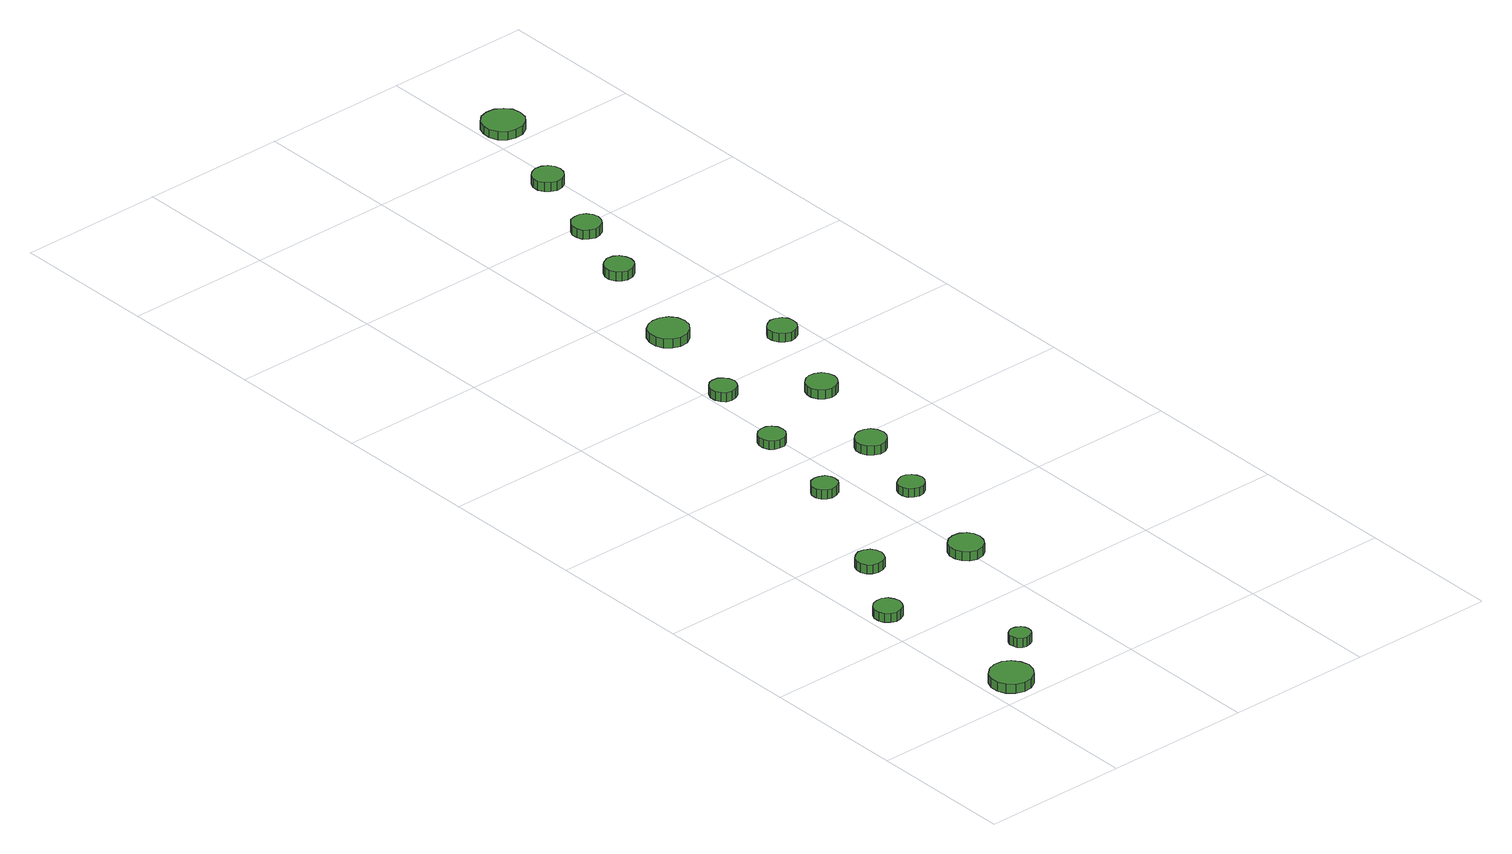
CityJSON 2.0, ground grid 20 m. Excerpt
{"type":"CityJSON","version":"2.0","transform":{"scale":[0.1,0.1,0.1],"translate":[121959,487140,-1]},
"CityObjects":{
"tree1":{"type":"SolitaryVegetationObject","attributes":{"function":"something"},"geometry":[{"type":"MultiSurface","lod":"1","boundaries":[[[0,1,2,3,4,5,6,7,8,9,10,11,12,13,14]],[[15,16,17,18,19,20,21,22,23,24,25,26,27,28,29]],[[0,29,28,1]],[[1,28,27,2]],[[2,27,26,3]],[[3,26,25,4]],[[4,25,24,5]],[[5,24,23,6]],[[6,23,22,7]],[[7,22,21,8]],[[8,21,20,9]],[[9,20,19,10]],[[10,19,18,11]],[[11,18,17,12]],[[12,17,16,13]],[[13,16,15,14]],[[14,15,29,0]]]}]},
"tree2":{"type":"SolitaryVegetationObject","attributes":{"function":"something"},"geometry":[{"type":"MultiSurface","lod":"1","boundaries":[[[30,31,32,33,34,35,36,37,38,39,40,41,42,43,44]],[[45,46,47,48,49,50,51,52,53,54,55,56,57,58,59]],[[30,59,58,31]],[[31,58,57,32]],[[32,57,56,33]],[[33,56,55,34]],[[34,55,54,35]],[[35,54,53,36]],[[36,53,52,37]],[[37,52,51,38]],[[38,51,50,39]],[[39,50,49,40]],[[40,49,48,41]],[[41,48,47,42]],[[42,47,46,43]],[[43,46,45,44]],[[44,45,59,30]]]}]},
"tree3":{"type":"SolitaryVegetationObject","attributes":{"function":"something"},"geometry":[{"type":"MultiSurface","lod":"1","boundaries":[[[60,61,62,63,64,65,66,67,68,69,70,71,72,73,74]],[[75,76,77,78,79,80,81,82,83,84,85,86,87,88,89]],[[60,89,88,61]],[[61,88,87,62]],[[62,87,86,63]],[[63,86,85,64]],[[64,85,84,65]],[[65,84,83,66]],[[66,83,82,67]],[[67,82,81,68]],[[68,81,80,69]],[[69,80,79,70]],[[70,79,78,71]],[[71,78,77,72]],[[72,77,76,73]],[[73,76,75,74]],[[74,75,89,60]]]}]},
"tree4":{"type":"SolitaryVegetationObject","attributes":{"function":"something"},"geometry":[{"type":"MultiSurface","lod":"1","boundaries":[[[90,91,92,93,94,95,96,97,98,99,100,101,102,103,104]],[[105,106,107,108,109,110,111,112,113,114,115,116,117,118,119]],[[90,119,118,91]],[[91,118,117,92]],[[92,117,116,93]],[[93,116,115,94]],[[94,115,114,95]],[[95,114,113,96]],[[96,113,112,97]],[[97,112,111,98]],[[98,111,110,99]],[[99,110,109,100]],[[100,109,108,101]],[[101,108,107,102]],[[102,107,106,103]],[[103,106,105,104]],[[104,105,119,90]]]}]},
"tree5":{"type":"SolitaryVegetationObject","attributes":{"function":"something"},"geometry":[{"type":"MultiSurface","lod":"1","boundaries":[[[120,121,122,123,124,125,126,127,128,129,130,131,132,133,134]],[[135,136,137,138,139,140,141,142,143,144,145,146,147,148,149]],[[120,149,148,121]],[[121,148,147,122]],[[122,147,146,123]],[[123,146,145,124]],[[124,145,144,125]],[[125,144,143,126]],[[126,143,142,127]],[[127,142,141,128]],[[128,141,140,129]],[[129,140,139,130]],[[130,139,138,131]],[[131,138,137,132]],[[132,137,136,133]],[[133,136,135,134]],[[134,135,149,120]]]}]},
"tree6":{"type":"SolitaryVegetationObject","attributes":{"function":"something"},"geometry":[{"type":"MultiSurface","lod":"1","boundaries":[[[150,151,152,153,154,155,156,157,158,159,160,161,162,163,164]],[[165,166,167,168,169,170,171,172,173,174,175,176,177,178,179]],[[150,179,178,151]],[[151,178,177,152]],[[152,177,176,153]],[[153,176,175,154]],[[154,175,174,155]],[[155,174,173,156]],[[156,173,172,157]],[[157,172,171,158]],[[158,171,170,159]],[[159,170,169,160]],[[160,169,168,161]],[[161,168,167,162]],[[162,167,166,163]],[[163,166,165,164]],[[164,165,179,150]]]}]},
"tree7":{"type":"SolitaryVegetationObject","attributes":{"function":"something"},"geometry":[{"type":"MultiSurface","lod":"1","boundaries":[[[180,181,182,183,184,185,186,187,188,189,190,191,192,193,194]],[[195,196,197,198,199,200,201,202,203,204,205,206,207,208,209]],[[180,209,208,181]],[[181,208,207,182]],[[182,207,206,183]],[[183,206,205,184]],[[184,205,204,185]],[[185,204,203,186]],[[186,203,202,187]],[[187,202,201,188]],[[188,201,200,189]],[[189,200,199,190]],[[190,199,198,191]],[[191,198,197,192]],[[192,197,196,193]],[[193,196,195,194]],[[194,195,209,180]]]}]},
"tree8":{"type":"SolitaryVegetationObject","attributes":{"function":"something"},"geometry":[{"type":"MultiSurface","lod":"1","boundaries":[[[210,211,212,213,214,215,216,217,218,219,220,221,222,223,224]],[[225,226,227,228,229,230,231,232,233,234,235,236,237,238,239]],[[210,239,238,211]],[[211,238,237,212]],[[212,237,236,213]],[[213,236,235,214]],[[214,235,234,215]],[[215,234,233,216]],[[216,233,232,217]],[[217,232,231,218]],[[218,231,230,219]],[[219,230,229,220]],[[220,229,228,221]],[[221,228,227,222]],[[222,227,226,223]],[[223,226,225,224]],[[224,225,239,210]]]}]},
"tree9":{"type":"SolitaryVegetationObject","attributes":{"function":"something"},"geometry":[{"type":"MultiSurface","lod":"1","boundaries":[[[240,241,242,243,244,245,246,247,248,249,250,251,252,253,254]],[[255,256,257,258,259,260,261,262,263,264,265,266,267,268,269]],[[240,269,268,241]],[[241,268,267,242]],[[242,267,266,243]],[[243,266,265,244]],[[244,265,264,245]],[[245,264,263,246]],[[246,263,262,247]],[[247,262,261,248]],[[248,261,260,249]],[[249,260,259,250]],[[250,259,258,251]],[[251,258,257,252]],[[252,257,256,253]],[[253,256,255,254]],[[254,255,269,240]]]}]},
"tree10":{"type":"SolitaryVegetationObject","attributes":{"function":"something"},"geometry":[{"type":"MultiSurface","lod":"1","boundaries":[[[270,271,272,273,274,275,276,277,278,279,280,281,282,283,284]],[[285,286,287,288,289,290,291,292,293,294,295,296,297,298,299]],[[270,299,298,271]],[[271,298,297,272]],[[272,297,296,273]],[[273,296,295,274]],[[274,295,294,275]],[[275,294,293,276]],[[276,293,292,277]],[[277,292,291,278]],[[278,291,290,279]],[[279,290,289,280]],[[280,289,288,281]],[[281,288,287,282]],[[282,287,286,283]],[[283,286,285,284]],[[284,285,299,270]]]}]},
"tree11":{"type":"SolitaryVegetationObject","attributes":{"function":"something"},"geometry":[{"type":"MultiSurface","lod":"1","boundaries":[[[300,301,302,303,304,305,306,307,308,309,310,311,312,313,314]],[[315,316,317,318,319,320,321,322,323,324,325,326,327,328,329]],[[300,329,328,301]],[[301,328,327,302]],[[302,327,326,303]],[[303,326,325,304]],[[304,325,324,305]],[[305,324,323,306]],[[306,323,322,307]],[[307,322,321,308]],[[308,321,320,309]],[[309,320,319,310]],[[310,319,318,311]],[[311,318,317,312]],[[312,317,316,313]],[[313,316,315,314]],[[314,315,329,300]]]}]},
"tree12":{"type":"SolitaryVegetationObject","attributes":{"function":"something"},"geometry":[{"type":"MultiSurface","lod":"1","boundaries":[[[330,331,332,333,334,335,336,337,338,339,340,341,342,343,344]],[[345,346,347,348,349,350,351,352,353,354,355,356,357,358,359]],[[330,359,358,331]],[[331,358,357,332]],[[332,357,356,333]],[[333,356,355,334]],[[334,355,354,335]],[[335,354,353,336]],[[336,353,352,337]],[[337,352,351,338]],[[338,351,350,339]],[[339,350,349,340]],[[340,349,348,341]],[[341,348,347,342]],[[342,347,346,343]],[[343,346,345,344]],[[344,345,359,330]]]}]},
"tree13":{"type":"SolitaryVegetationObject","attributes":{"function":"something"},"geometry":[{"type":"MultiSurface","lod":"1","boundaries":[[[360,361,362,363,364,365,366,367,368,369,370,371,372,373,374]],[[375,376,377,378,379,380,381,382,383,384,385,386,387,388,389]],[[360,389,388,361]],[[361,388,387,362]],[[362,387,386,363]],[[363,386,385,364]],[[364,385,384,365]],[[365,384,383,366]],[[366,383,382,367]],[[367,382,381,368]],[[368,381,380,369]],[[369,380,379,370]],[[370,379,378,371]],[[371,378,377,372]],[[372,377,376,373]],[[373,376,375,374]],[[374,375,389,360]]]}]},
"tree14":{"type":"SolitaryVegetationObject","attributes":{"function":"something"},"geometry":[{"type":"MultiSurface","lod":"1","boundaries":[[[390,391,392,393,394,395,396,397,398,399,400,401,402,403,404]],[[405,406,407,408,409,410,411,412,413,414,415,416,417,418,419]],[[390,419,418,391]],[[391,418,417,392]],[[392,417,416,393]],[[393,416,415,394]],[[394,415,414,395]],[[395,414,413,396]],[[396,413,412,397]],[[397,412,411,398]],[[398,411,410,399]],[[399,410,409,400]],[[400,409,408,401]],[[401,408,407,402]],[[402,407,406,403]],[[403,406,405,404]],[[404,405,419,390]]]}]},
"tree15":{"type":"SolitaryVegetationObject","attributes":{"function":"something"},"geometry":[{"type":"MultiSurface","lod":"1","boundaries":[[[420,421,422,423,424,425,426,427,428,429,430,431,432,433,434]],[[435,436,437,438,439,440,441,442,443,444,445,446,447,448,449]],[[420,449,448,421]],[[421,448,447,422]],[[422,447,446,423]],[[423,446,445,424]],[[424,445,444,425]],[[425,444,443,426]],[[426,443,442,427]],[[427,442,441,428]],[[428,441,440,429]],[[429,440,439,430]],[[430,439,438,431]],[[431,438,437,432]],[[432,437,436,433]],[[433,436,435,434]],[[434,435,449,420]]]}]},
"tree16":{"type":"SolitaryVegetationObject","attributes":{"function":"something"},"geometry":[{"type":"MultiSurface","lod":"1","boundaries":[[[450,451,452,453,454,455,456,457,458,459,460,461,462,463,464]],[[465,466,467,468,469,470,471,472,473,474,475,476,477,478,479]],[[450,479,478,451]],[[451,478,477,452]],[[452,477,476,453]],[[453,476,475,454]],[[454,475,474,455]],[[455,474,473,456]],[[456,473,472,457]],[[457,472,471,458]],[[458,471,470,459]],[[459,470,469,460]],[[460,469,468,461]],[[461,468,467,462]],[[462,467,466,463]],[[463,466,465,464]],[[464,465,479,450]]]}]},
"tree17":{"type":"SolitaryVegetationObject","attributes":{"function":"something"},"geometry":[{"type":"MultiSurface","lod":"1","boundaries":[[[480,481,482,483,484,485,486,487,488,489,490,491,492,493,494]],[[495,496,497,498,499,500,501,502,503,504,505,506,507,508,509]],[[480,509,508,481]],[[481,508,507,482]],[[482,507,506,483]],[[483,506,505,484]],[[484,505,504,485]],[[485,504,503,486]],[[486,503,502,487]],[[487,502,501,488]],[[488,501,500,489]],[[489,500,499,490]],[[490,499,498,491]],[[491,498,497,492]],[[492,497,496,493]],[[493,496,495,494]],[[494,495,509,480]]]}]}
},
"vertices":[
[66,38,25],[63,49,25],[56,59,25],[46,65,25],[34,66,25],[23,62,25],[14,54,25],[9,43,25],[9,32,25],[14,21,25],[23,13,25],[34,9,25],[46,10,25],[56,16,25],[63,26,25],[63,26,12],[56,16,12],[46,10,12],[34,9,12],[23,13,12],[14,21,12],[9,32,12],[9,43,12],[14,54,12],[23,62,12],[34,66,12],[46,65,12],[56,59,12],[63,49,12],[66,38,12],
[46,257,25],[44,264,25],[40,271,25],[33,275,25],[25,275,25],[18,273,25],[12,268,25],[9,261,25],[9,253,25],[12,246,25],[18,241,25],[25,238,25],[33,239,25],[40,243,25],[44,249,25],[44,249,12],[40,243,12],[33,239,12],[25,238,12],[18,241,12],[12,246,12],[9,253,12],[9,261,12],[12,268,12],[18,273,12],[25,275,12],[33,275,12],[40,271,12],[44,264,12],[46,257,12],
[122,102,25],[121,107,25],[118,112,25],[112,115,25],[106,116,25],[101,114,25],[96,110,25],[94,105,25],[94,99,25],[96,93,25],[101,89,25],[106,87,25],[112,88,25],[118,91,25],[121,96,25],[121,96,12],[118,91,12],[112,88,12],[106,87,12],[101,89,12],[96,93,12],[94,99,12],[94,105,12],[96,110,12],[101,114,12],[106,116,12],[112,115,12],[118,112,12],[121,107,12],[122,102,12],
[102,354,28],[100,362,28],[96,368,28],[89,372,28],[81,373,28],[74,370,28],[68,365,28],[65,358,28],[65,350,28],[68,343,28],[74,338,28],[81,336,28],[89,337,28],[96,340,28],[100,347,28],[100,347,15],[96,340,15],[89,337,15],[81,336,15],[74,338,15],[68,343,15],[65,350,15],[65,358,15],[68,365,15],[74,370,15],[81,373,15],[89,372,15],[96,368,15],[100,362,15],[102,354,15],
[217,301,29],[215,311,29],[210,318,29],[202,323,29],[192,324,29],[183,321,29],[176,315,29],[172,306,29],[172,296,29],[176,288,29],[183,281,29],[192,278,29],[202,279,29],[210,284,29],[215,292,29],[215,292,16],[210,284,16],[202,279,16],[192,278,16],[183,281,16],[176,288,16],[172,296,16],[172,306,16],[176,315,16],[183,321,16],[192,324,16],[202,323,16],[210,318,16],[215,311,16],[217,301,16],
[174,523,28],[173,530,28],[169,536,28],[162,539,28],[155,540,28],[148,538,28],[143,533,28],[140,527,28],[140,519,28],[143,513,28],[148,508,28],[155,506,28],[162,507,28],[169,510,28],[173,516,28],[173,516,15],[169,510,15],[162,507,15],[155,506,15],[148,508,15],[143,513,15],[140,519,15],[140,527,15],[143,533,15],[148,538,15],[155,540,15],[162,539,15],[169,536,15],[173,530,15],[174,523,15],
[256,453,29],[254,460,29],[250,466,29],[244,470,29],[237,471,29],[230,468,29],[224,464,29],[221,457,29],[221,450,29],[224,443,29],[230,439,29],[237,436,29],[244,437,29],[250,441,29],[254,446,29],[254,446,17],[250,441,17],[244,437,17],[237,436,17],[230,439,17],[224,443,17],[221,450,17],[221,457,17],[224,464,17],[230,468,17],[237,471,17],[244,470,17],[250,466,17],[254,460,17],[256,453,17],
[207,658,24],[206,666,24],[201,672,24],[195,676,24],[187,676,24],[180,674,24],[175,669,24],[172,662,24],[172,655,24],[175,648,24],[180,643,24],[187,641,24],[195,641,24],[201,645,24],[206,651,24],[206,651,12],[201,645,12],[195,641,12],[187,641,12],[180,643,12],[175,648,12],[172,655,12],[172,662,12],[175,669,12],[180,674,12],[187,676,12],[195,676,12],[201,672,12],[206,666,12],[207,658,12],
[296,571,24],[294,580,24],[289,587,24],[282,591,24],[273,592,24],[265,589,24],[258,583,24],[255,575,24],[255,567,24],[258,559,24],[265,553,24],[273,550,24],[282,551,24],[289,556,24],[294,563,24],[294,563,11],[289,556,11],[282,551,11],[273,550,11],[265,553,11],[258,559,11],[255,567,11],[255,575,11],[258,583,11],[265,589,11],[273,592,11],[282,591,11],[289,587,11],[294,580,11],[296,571,11],
[238,784,24],[236,791,24],[232,797,24],[226,801,24],[218,802,24],[211,800,24],[206,795,24],[203,788,24],[203,780,24],[206,773,24],[211,768,24],[218,766,24],[226,767,24],[232,771,24],[236,777,24],[236,777,11],[232,771,11],[226,767,11],[218,766,11],[211,768,11],[206,773,11],[203,780,11],[203,788,11],[206,795,11],[211,800,11],[218,802,11],[226,801,11],[232,797,11],[236,791,11],[238,784,11],
[278,922,31],[276,933,31],[269,942,31],[259,947,31],[248,948,31],[238,945,31],[229,938,31],[225,927,31],[225,916,31],[229,906,31],[238,899,31],[248,895,31],[259,896,31],[269,902,31],[276,911,31],[276,911,18],[269,902,18],[259,896,18],[248,895,18],[238,899,18],[229,906,18],[225,916,18],[225,927,18],[229,938,18],[238,945,18],[248,948,18],[259,947,18],[269,942,18],[276,933,18],[278,922,18],
[338,711,24],[336,720,24],[331,727,24],[323,731,24],[315,732,24],[307,729,24],[300,723,24],[297,715,24],[297,707,24],[300,699,24],[307,693,24],[315,690,24],[323,691,24],[331,696,24],[336,703,24],[336,703,11],[331,696,11],[323,691,11],[315,690,11],[307,693,11],[300,699,11],[297,707,11],[297,715,11],[300,723,11],[307,729,11],[315,732,11],[323,731,11],[331,727,11],[336,720,11],[338,711,11],
[383,839,27],[382,847,27],[377,853,27],[370,857,27],[362,858,27],[355,855,27],[349,850,27],[345,843,27],[345,835,27],[349,827,27],[355,822,27],[362,819,27],[370,820,27],[377,824,27],[382,831,27],[382,831,15],[377,824,15],[370,820,15],[362,819,15],[355,822,15],[349,827,15],[345,835,15],[345,843,15],[349,850,15],[355,855,15],[362,858,15],[370,857,15],[377,853,15],[382,847,15],[383,839,15],
[326,1077,30],[324,1085,30],[320,1092,30],[313,1096,30],[304,1097,30],[297,1094,30],[291,1089,30],[287,1081,30],[287,1073,30],[291,1066,30],[297,1060,30],[304,1058,30],[313,1059,30],[320,1063,30],[324,1069,30],[324,1069,17],[320,1063,17],[313,1059,17],[304,1058,17],[297,1060,17],[291,1066,17],[287,1073,17],[287,1081,17],[291,1089,17],[297,1094,17],[304,1097,17],[313,1096,17],[320,1092,17],[324,1085,17],[326,1077,17],
[368,1186,24],[366,1194,24],[361,1201,24],[354,1205,24],[346,1205,24],[338,1203,24],[332,1197,24],[329,1190,24],[329,1182,24],[332,1174,24],[338,1169,24],[346,1166,24],[354,1167,24],[361,1171,24],[366,1178,24],[366,1178,11],[361,1171,11],[354,1167,11],[346,1166,11],[338,1169,11],[332,1174,11],[329,1182,11],[329,1190,11],[332,1197,11],[338,1203,11],[346,1205,11],[354,1205,11],[361,1201,11],[366,1194,11],[368,1186,11],
[409,1304,23],[407,1312,23],[402,1319,23],[395,1323,23],[386,1324,23],[378,1321,23],[372,1316,23],[368,1308,23],[368,1299,23],[372,1292,23],[378,1286,23],[386,1283,23],[395,1284,23],[402,1288,23],[407,1295,23],[407,1295,10],[402,1288,10],[395,1284,10],[386,1283,10],[378,1286,10],[372,1292,10],[368,1299,10],[368,1308,10],[372,1316,10],[378,1321,10],[386,1324,10],[395,1323,10],[402,1319,10],[407,1312,10],[409,1304,10],
[456,1432,26],[454,1444,26],[447,1453,26],[437,1459,26],[425,1460,26],[414,1457,26],[405,1449,26],[401,1438,26],[401,1427,26],[405,1416,26],[414,1408,26],[425,1405,26],[437,1406,26],[447,1412,26],[454,1421,26],[454,1421,14],[447,1412,14],[437,1406,14],[425,1405,14],[414,1408,14],[405,1416,14],[401,1427,14],[401,1438,14],[405,1449,14],[414,1457,14],[425,1460,14],[437,1459,14],[447,1453,14],[454,1444,14],[456,1432,14]
]}
